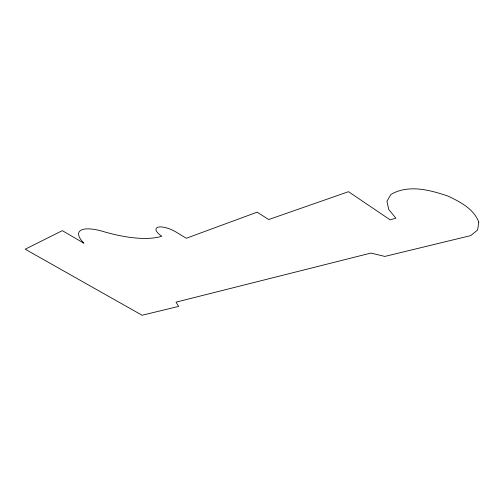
<?xml version="1.0" encoding="UTF-8"?>
<svg xmlns="http://www.w3.org/2000/svg" width="504" height="504" viewBox="0 0 504 504"><rect width="100%" height="100%" fill="white"/><g stroke="black" fill="none" stroke-linecap="round" stroke-linejoin="round"><path stroke-width="0.76" d="M478.8 222.138L477.622 229.982L470.698 235.614L384.823 256.423L370.957 253.065L176.022 302.148L178.649 306.394L142.078 315.258L25.2 249.215L62.301 230.656L83.948 243.23A36.899 11.945 24.8 0 1 104.832 231.979A110.893 40.32 26.4 0 0 161.771 236.256A14.641 5.242 23.9 0 1 157.872 227.235A14.641 5.242 23.9 0 1 175.606 231.771L186.278 238.266L257.166 212.171L268.708 219.549L348.497 191.696L390.134 219.838L395.892 218.163L388.748 209.488L386.952 201.228L390.953 194.418C408.593 184.174 430.208 190.008 448.245 196.195C460.347 202.003 473.741 208.814 478.8 222.138"/></g></svg>
